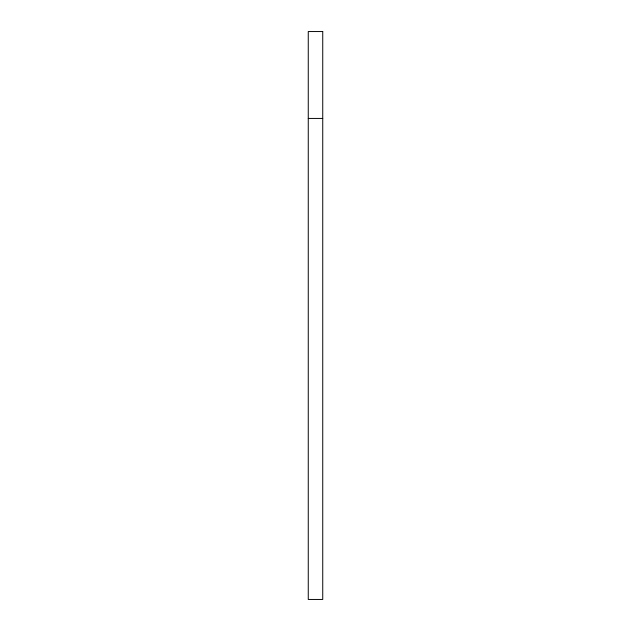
<?xml version="1.0" encoding="UTF-8"?>
<svg xmlns="http://www.w3.org/2000/svg" width="631" height="631" viewBox="0 0 631 631"><rect width="100%" height="100%" fill="white"/><g stroke="black" fill="none" stroke-linecap="round" stroke-linejoin="round"><path stroke-width="0.95" d="M308.259 118.431L322.741 118.431M322.741 31.55L308.259 31.55L308.259 599.45L322.741 599.45L322.741 31.55"/></g></svg>
